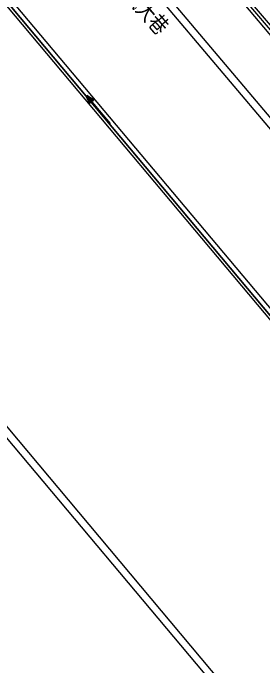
# Model space of a CAD drawing. Header units: millimetres. Extents: x 2501 to 6983, y 1724 to 12691.
# Drawn here: x 4598.5 to 4765.7, y 4064.9 to 4500.5 of the extents above; entities that cross this region are included whole.
import ezdxf
from ezdxf.enums import TextEntityAlignment as Align

# ---------------------------------------------------------------- set-up
doc = ezdxf.new("R2010")
doc.units = ezdxf.units.MM
for name, color, linetype in [('4、10月', 131, 'Continuous'), ('JMD', 6, 'Continuous'), ('文字', 7, 'Continuous'), ('风流', 7, 'Continuous')]:
    doc.layers.add(name, color=color, linetype=linetype)
doc.styles.add('标准', font='', dxfattribs={"width": 0.667})
doc.styles.get('标准').set_extended_font_data('SimSun')

# ---------------------------------------------------------------- blocks, each defined once
blk = doc.blocks.new('A$C12DB153C')
at = {"layer": '风流', "color": 5, "lineweight": 35}
for p, q in [((0, 18.19), (16.26, 0)), ((16.26, 0), (13.72, 5.22)), ((11.36, 3.11), (16.26, 0))]:
    blk.add_line(p, q, dxfattribs=at)
blk = doc.blocks.new('12')
at = {"color": 0, "lineweight": 20, "ltscale": 5}
for p, q in [((420259.19, 4240537.13, 7363.18), (421319.73, 4239273.99, 7363.18)), ((420935.58, 4240019.23, 6104.45), (421482.31, 4239368.05, 12273.3)), ((421016.72, 4239930.36, 12273.3), (421506.72, 4239346.76, 12273.3)), ((420907.28, 4239773.01, 7363.18), (421333.61, 4239265.23, 7363.18))]:
    blk.add_line(p, q, dxfattribs=at)
at = {"color": 252, "lineweight": 20, "ltscale": 0.005}
for p, q in [((421493.26, 4239484.66, 12273.3), (421027.94, 4240035.44, 12273.3)), ((421196.39, 4239843.81, 12273.3), (421033.09, 4240037.09, 12273.3))]:
    blk.add_line(p, q, dxfattribs=at)
at = {"layer": 'JMD', "color": 30, "linetype": 'Continuous', "lineweight": 20}
for p, q in [((420850.56, 4240314.51, 12273.3), (421246.34, 4239846.04, 12273.3)), ((420847.35, 4240311.8, 12273.3), (421265.74, 4239816.57, 12273.3))]:
    blk.add_line(p, q, dxfattribs=at)
at = {"lineweight": 20, "rotation": 178.2205038114946}
blk.add_blockref('A$C12DB153C', (421089.56, 4239858.59, 7644.1), dxfattribs=at)
at = {"layer": '文字', "lineweight": 20, "style": '标准', "width": 0.78}
blk.add_text('总回风大巷', height=10.886, rotation=311.487, dxfattribs=at).set_placement((421124.96, 4239902.42, 12273.29), align=Align.MIDDLE_RIGHT)

msp = doc.modelspace()

# ---------------------------------------------------------------- linework, layer by layer
msp.add_line((4509.55, 4609.19, -3234.06), (4924.79, 4114.3, -3234.06))
at = {"layer": '4、10月', "color": 6, "lineweight": 20}
msp.add_line((4405.63, 4920.44, -2792.8), (4919.51, 4312.19, -3075.51), dxfattribs=at)

# ---------------------------------------------------------------- block references
at = {"lineweight": 20}
msp.add_blockref('12', (-416425.77, -4235413.67, -3234.06), dxfattribs=at)

doc.saveas('drawing.dxf')
